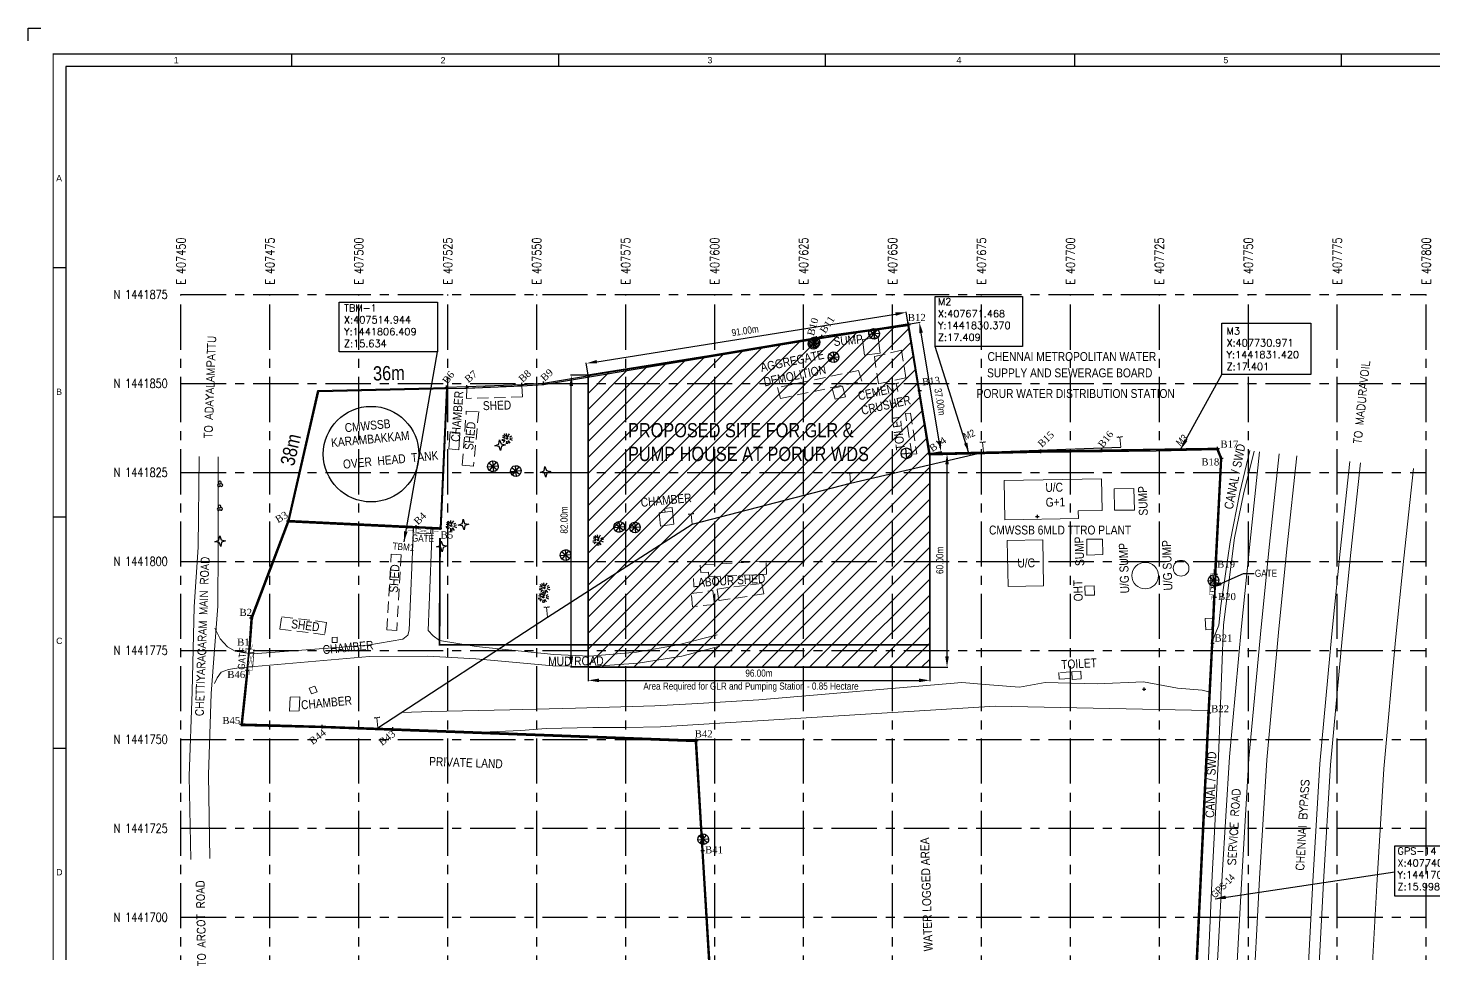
# Model space of a CAD drawing. Header units: metres. Extents: x 407256 to 408319, y 1441515 to 1441935.
# Drawn here: x 407724.7 to 408119.9, y 1441675 to 1441935.1 of the extents above; entities that cross this region are included whole.
import ezdxf
from ezdxf.enums import TextEntityAlignment as Align

# ---------------------------------------------------------------- set-up
doc = ezdxf.new("R2010")
doc.units = ezdxf.units.M
doc.header["$PDMODE"] = 2
doc.header["$PDSIZE"] = 0.5
doc.linetypes.add('CENTERX2', pattern=[101.6, 63.5, -12.7, 12.7, -12.7])
doc.linetypes.add('HIDDEN2', pattern=[4.7625, 3.175, -1.5875])
for name, color, linetype in [('A3-Templete$0$NEW_A1$0$Z_DWGSHT', 7, 'Continuous'), ('A3-Templete$0$NEW_A1$0$Z_TITLE_GRID', 7, 'Continuous'), ('Area', 7, 'Continuous'), ('Bore_Well', 5, 'Continuous'), ('Boundary', 7, 'Continuous'), ('Boundary_number', 6, 'Continuous'), ('Compound', 5, 'Continuous'), ('Ele-Line', 8, 'ZIGZAG'), ('Gate', 31, 'Continuous'), ('Gval', 171, 'Continuous'), ('OHT', 4, 'Continuous'), ('Spot_Elevation', 7, 'Continuous'), ('SUMP', 4, 'Continuous'), ('Text', 7, 'Continuous'), ('Tree1', 104, 'Continuous'), ('Tree2', 104, 'Continuous'), ('Tree3', 104, 'Continuous'), ('Ts-Cord', 1, 'Continuous'), ('Ts-Points', 7, 'Continuous')]:
    doc.layers.add(name, color=color, linetype=linetype)
for name, color, linetype, lineweight in [('Bp', 5, 'Continuous', 25), ('Bs', 230, 'HIDDEN2', 25), ('Drain_top', 5, 'Continuous', 18), ('Elec', 1, 'ELEC', 18), ('Electric-Pole', 1, 'ELEC', 18), ('MUDROAD', 17, 'Continuous', 35), ('RETANING WALL', 42, 'Continuous', 18), ('ROAD', 1, 'Continuous', 13), ('Tree4', 104, 'Continuous', 25), ('Water', 5, 'Continuous', 18)]:
    doc.layers.add(name, color=color, linetype=linetype, lineweight=lineweight)
doc.layers.add('grid', color=7, linetype='Continuous', true_color=0xa6a6a6)
doc.styles.add('A3-Templete$0$NEW_A1$0$ARIAL', font='arial.ttf')
doc.styles.add('Bno', font='romantic.ttf', dxfattribs={"height": 2.5})
doc.styles.add('Gval', font='romant.shx', dxfattribs={"width": 0.8, "height": 2})
doc.styles.add('Notes', font='ARIALN.TTF', dxfattribs={"height": 2})
doc.styles.get("Standard").update_dxf_attribs({"font": 'simplex.shx'})
doc.styles.add('STN', font='ARIALN.TTF', dxfattribs={"height": 1.5})
doc.styles.add('text-1', font='romant.shx', dxfattribs={"height": 2.25})
doc.linetypes.add('ELEC', pattern='A,6.35,-2.54,["E",Standard,S=3.8,R=0,X=0,Y=-1.9],-5.08,25.4', length=39.37)
doc.linetypes.add('ZIGZAG', pattern='A,0.00254,-5.08,[131,ltypeshp.shx,S=5.08,R=0,X=-5.08,Y=0],-10.16,[131,ltypeshp.shx,S=5.08,R=180,X=5.08,Y=0],-5.08', length=20.32254)
doc.dimstyles.new('DIM', dxfattribs={"dimtxt": 2, "dimasz": 3, "dimexe": 0.18, "dimexo": 0.0625, "dimgap": 1, "dimtad": 1, "dimzin": 0, "dimdsep": 46, "dimtxsty": 'Notes', "dimcen": 0.09, "dimclrd": 256, "dimclrt": 256, "dimaunit": 1, "dimadec": 5, "dimazin": 0, "dimtfac": 1, "dimtofl": 0, "dimtmove": 0, "dimatfit": 3, "dimfxl": 1, "dimtolj": 1, "dimtzin": 0, "dimlwd": -1, "dimarcsym": 0})

# ---------------------------------------------------------------- blocks, each defined once
blk = doc.blocks.new('PTR1')
at = {"layer": 'Tree1'}
for p, q in [((-1.5, 0), (1.5, 0)), ((-1.06, 1.06), (1.06, -1.06)), ((-1.06, -1.06), (1.06, 1.06)), ((0, 1.5), (0, -1.5))]:
    blk.add_line(p, q, dxfattribs=at)
blk.add_ellipse((0, 0), major_axis=(1.06, 1.06), ratio=1, start_param=5.49741, end_param=11.780595, dxfattribs=at)
blk = doc.blocks.new('pbh')
at = {"layer": 'Bore_Well'}
for p, q in [((-1.5, 0), (1.5, 0)), ((0, -1.5), (0, 1.5))]:
    blk.add_line(p, q, dxfattribs=at)
blk.add_circle((0, 0), 1.5, dxfattribs=at)
blk = doc.blocks.new('PEP')
at = {"layer": 'Electric-Pole'}
for p, q in [((-0.7, 2.82), (-0.7, 3)), ((-0.31, 2.82), (-0.31, 3)), ((0.31, 2.82), (0.31, 3)), ((0.7, 2.82), (0.7, 3))]:
    blk.add_line(p, q, dxfattribs=at)
at = {"layer": 'Electric-Pole', "linetype": 'Continuous'}
for p, q in [((-0.7, 2.82), (0.7, 2.82)), ((0, 2.82), (0, 0))]:
    blk.add_line(p, q, dxfattribs=at)
blk = doc.blocks.new('PTR2')
at = {"layer": 'Tree2', "linetype": 'Continuous'}
for p, q in [((-1.48, -0.09), (-0.59, 0.03)), ((-1.33, 0.59), (-0.83, 0.4)), ((-0.93, 0.83), (-1.02, 1.08)), ((-0.56, 0.53), (-0.93, 0.83)), ((-0.83, 0.4), (-0.37, 0.25)), ((-0.43, 0.96), (-0.62, 1.36)), ((0, 0.62), (-0.43, 0.96)), ((-0.09, 1.48), (0, 0.65)), ((0.37, 0.77), (0, 0.25)), ((0.49, 0.99), (0.37, 0.77)), ((0.77, 1.3), (0.49, 0.99)), ((0.83, 0.43), (1.39, 0.62)), ((0.83, 0.09), (1.55, 0.09)), ((-1.45, -0.31), (-0.99, -0.43)), ((-0.56, -0.46), (-1.14, -0.96)), ((-0.99, -0.43), (-0.62, -0.49)), ((-0.25, -0.68), (-0.37, -1.45)), ((0.28, -0.62), (-0.03, -1.52)), ((0.31, -0.59), (0.68, -1.36)), ((0.65, -0.15), (1.42, -0.62))]:
    blk.add_line(p, q, dxfattribs=at)
at = {"layer": 'Tree2'}
blk.add_ellipse((0, 0), major_axis=(0.133, 0.133), ratio=1, start_param=5.497787, end_param=11.780972, dxfattribs=at)
blk = doc.blocks.new('PTR3')
at = {"layer": 'Tree3'}
blk.add_lwpolyline([(1.5, 0), (0.32, -0.32), (0, -1.5), (-0.32, -0.32), (-1.5, 0), (-0.32, 0.32), (0, 1.5), (0.32, 0.32)], close=True, dxfattribs=at)
blk = doc.blocks.new('PTR4')
at = {"linetype": 'Continuous'}
blk.add_lwpolyline([(-0.19, 0, 3.392567), (0, -0.34, 3.392567), (0.19, 0, 4.093263)], format="xyb", close=True, dxfattribs=at)
blk.add_circle((0, 0), 0.059, dxfattribs=at)
blk = doc.blocks.new('g')
at = {"layer": 'Gate'}
for p, q in [((1.4, 0.4), (3.6, -0.4)), ((1.4, -0.4), (3.6, 0.4))]:
    blk.add_line(p, q, dxfattribs=at)
for points in [[(0, 0), (0.7, 0)], [(4.3, 0), (5, 0)]]:
    blk.add_lwpolyline(points, dxfattribs=at)
for points in [[(0.7, -0.4), (0.7, 0.4), (1.4, 0.4), (1.4, -0.4)], [(3.6, -0.4), (3.6, 0.4), (4.3, 0.4), (4.3, -0.4)]]:
    blk.add_lwpolyline(points, close=True, dxfattribs=at)
blk = doc.blocks.new('A$C2F9C24A0')
at = {"layer": 'A3-Templete$0$NEW_A1$0$Z_DWGSHT', "lineweight": 30}
blk.add_lwpolyline([(-594, 416.47), (-594, 420), (-590.47, 420)], dxfattribs=at)
at = {"layer": 'A3-Templete$0$NEW_A1$0$Z_DWGSHT', "const_width": 0.323}
blk.add_lwpolyline([(-586.94, 7.29), (-7.06, 7.29), (-7.06, 412.71), (-586.94, 412.71)], close=True, dxfattribs=at)
at = {"layer": 'A3-Templete$0$NEW_A1$0$Z_DWGSHT', "flags": 128}
blk.add_lwpolyline([(-583.41, 10.82), (-10.59, 10.82), (-10.59, 409.18), (-583.41, 409.18)], close=True, dxfattribs=at)
at = {"layer": 'A3-Templete$0$NEW_A1$0$Z_TITLE_GRID'}
for p, q in [((-519.94, 412.71), (-519.94, 409.18)), ((-444.94, 412.71), (-444.94, 409.18)), ((-369.94, 412.71), (-369.94, 409.18)), ((-299.94, 412.71), (-299.94, 409.18)), ((-224.94, 412.71), (-224.94, 409.18)), ((-586.94, 352.71), (-583.41, 352.71)), ((-586.94, 282.71), (-583.41, 282.71)), ((-586.94, 217.71), (-583.41, 217.71))]:
    blk.add_line(p, q, dxfattribs=at)
at = {"layer": 'A3-Templete$0$NEW_A1$0$Z_TITLE_GRID', "style": 'A3-Templete$0$NEW_A1$0$ARIAL'}
for s, p in [('1', (-552.37, 411.01)), ('2', (-477.37, 411.01)), ('3', (-402.37, 411.01)), ('4', (-332.37, 411.01)), ('5', (-257.37, 411.01))]:
    blk.add_text(s, height=1.77, dxfattribs=at).set_placement(p, align=Align.MIDDLE)
for s, p in [('A', (-586.12, 376.95)), ('B', (-586.12, 316.95)), ('C', (-586.12, 246.95)), ('D', (-586.12, 181.95))]:
    blk.add_text(s, height=1.77, dxfattribs=at).set_placement(p)
blk = doc.blocks.new('A$C09743A0B')
at = {"layer": 'Gate', "color": 5}
for points, const_width in [([(-2.03, -0.02), (-2.06, -1.41), (-2.98, -1.39), (-2.96, 0)], 0.1), ([(-2.06, -1.41), (-2.04, -0.02), (2.04, 0.02), (2.01, -1.37)], 0.2), ([(2.04, 0.02), (2.01, -1.37), (2.94, -1.39), (2.96, 0)], 0.1)]:
    blk.add_lwpolyline(points, close=True, dxfattribs=dict(at, const_width=const_width))
at = {"layer": 'Gate', "color": 5, "const_width": 0.1}
for points in [[(2.04, 0.02), (-2.06, -1.41)], [(-2.04, -0.02), (2.02, -1.37)], [(-2.97, -0.69), (-4.34, -0.67)], [(2.95, -0.69), (4.32, -0.72)]]:
    blk.add_lwpolyline(points, dxfattribs=at)
blk = doc.blocks.new('*D29')
at = {"color": 0, "lineweight": -2, "transparency": 16777216}
for p, q in [((407882.16, 1441755.5), (407882.16, 1441751.66)), ((407978.16, 1441755.5), (407978.16, 1441751.66))]:
    blk.add_line(p, q, dxfattribs=at)
at = {"transparency": 16777216}
blk.add_line((407885.16, 1441751.84), (407975.16, 1441751.84), dxfattribs=at)
for points in [[(407885.16, 1441752.34), (407885.16, 1441751.34), (407882.16, 1441751.84)], [(407975.16, 1441752.34), (407975.16, 1441751.34), (407978.16, 1441751.84)]]:
    blk.add_solid(points, dxfattribs=at)
at = {"layer": 'Defpoints', "color": 0, "transparency": 16777216}
for p in [(407882.16, 1441755.56, 0.03), (407978.16, 1441755.56, 0.03), (407978.16, 1441751.84)]:
    blk.add_point(p, dxfattribs=at)
at = {"transparency": 16777216, "insert": (407930.16, 1441753.86), "char_height": 2, "attachment_point": 5, "style": 'Notes'}
blk.add_mtext('\\A1;96.00m', dxfattribs=at)
blk = doc.blocks.new('*D30')
at = {"color": 0, "lineweight": -2, "transparency": 16777216}
for p, q in [((407882.1, 1441837.56), (407877.23, 1441837.56)), ((407882.1, 1441755.56), (407877.23, 1441755.56))]:
    blk.add_line(p, q, dxfattribs=at)
at = {"transparency": 16777216}
blk.add_line((407877.41, 1441758.56), (407877.41, 1441834.56), dxfattribs=at)
for points in [[(407876.91, 1441834.56), (407877.91, 1441834.56), (407877.41, 1441837.56)], [(407876.91, 1441758.56), (407877.91, 1441758.56), (407877.41, 1441755.56)]]:
    blk.add_solid(points, dxfattribs=at)
at = {"layer": 'Defpoints', "color": 0, "transparency": 16777216}
for p in [(407877.41, 1441837.56), (407882.16, 1441837.56, 0.03), (407882.16, 1441755.56, 0.03)]:
    blk.add_point(p, dxfattribs=at)
at = {"transparency": 16777216, "insert": (407875.39, 1441796.9), "char_height": 2, "attachment_point": 5, "rotation": 90, "style": 'Notes'}
blk.add_mtext('\\A1;82.00m', dxfattribs=at)
blk = doc.blocks.new('*D31')
at = {"transparency": 16777216}
blk.add_line((407884.59, 1441841.38), (407968.57, 1441854.77), dxfattribs=at)
at = {"color": 0, "lineweight": -2, "transparency": 16777216}
for p, q in [((407972.06, 1441851.96), (407971.5, 1441855.42)), ((407882.15, 1441837.62), (407881.6, 1441841.08))]:
    blk.add_line(p, q, dxfattribs=at)
at = {"transparency": 16777216}
for points in [[(407968.49, 1441855.27), (407968.65, 1441854.28), (407971.53, 1441855.24)], [(407884.51, 1441841.87), (407884.67, 1441840.88), (407881.63, 1441840.9)]]:
    blk.add_solid(points, dxfattribs=at)
at = {"layer": 'Defpoints', "color": 0, "transparency": 16777216}
for p in [(407971.53, 1441855.24), (407972.07, 1441851.9, 0.03), (407882.16, 1441837.56, 0.03)]:
    blk.add_point(p, dxfattribs=at)
at = {"transparency": 16777216, "insert": (407926.26, 1441850.07), "char_height": 2, "width": 5.5293, "attachment_point": 5, "rotation": 9.0637, "style": 'Notes'}
blk.add_mtext('\\A1;91.00m', dxfattribs=at)
blk = doc.blocks.new('*D32')
at = {"color": 0, "lineweight": -2, "transparency": 16777216}
for p, q in [((407978.22, 1441815.56), (407983.2, 1441815.56)), ((407978.22, 1441755.56), (407983.2, 1441755.56))]:
    blk.add_line(p, q, dxfattribs=at)
at = {"transparency": 16777216}
blk.add_line((407983.02, 1441758.56), (407983.02, 1441812.56), dxfattribs=at)
for points in [[(407982.52, 1441812.56), (407983.52, 1441812.56), (407983.02, 1441815.56)], [(407982.52, 1441758.56), (407983.52, 1441758.56), (407983.02, 1441755.56)]]:
    blk.add_solid(points, dxfattribs=at)
at = {"layer": 'Defpoints', "color": 0, "transparency": 16777216}
for p in [(407978.16, 1441815.56, 0.03), (407983.02, 1441815.56), (407978.16, 1441755.56, 0.03)]:
    blk.add_point(p, dxfattribs=at)
at = {"transparency": 16777216, "insert": (407981, 1441785.56), "char_height": 2, "attachment_point": 5, "rotation": 90, "style": 'Notes'}
blk.add_mtext('\\A1;60.00m', dxfattribs=at)
blk = doc.blocks.new('*D34')
at = {"color": 0, "lineweight": -2, "transparency": 16777216}
for p, q in [((407972.13, 1441851.91), (407975.43, 1441852.46)), ((407978.22, 1441815.57), (407981.53, 1441816.12))]:
    blk.add_line(p, q, dxfattribs=at)
at = {"transparency": 16777216}
blk.add_line((407980.85, 1441819.05), (407975.75, 1441849.48), dxfattribs=at)
for points in [[(407976.24, 1441849.56), (407975.26, 1441849.39), (407975.25, 1441852.43)], [(407981.34, 1441819.13), (407980.36, 1441818.97), (407981.35, 1441816.09)]]:
    blk.add_solid(points, dxfattribs=at)
at = {"layer": 'Defpoints', "color": 0, "transparency": 16777216}
for p in [(407972.07, 1441851.9, 0.03), (407975.25, 1441852.43), (407978.16, 1441815.56, 0.03)]:
    blk.add_point(p, dxfattribs=at)
at = {"transparency": 16777216, "insert": (407981.05, 1441830.12), "char_height": 2, "attachment_point": 5, "rotation": 279.5179, "style": 'Notes'}
blk.add_mtext('\\A1;37.00m', dxfattribs=at)

msp = doc.modelspace()

# ---------------------------------------------------------------- hatches: boundary and pattern name
h = msp.add_hatch()
h.set_pattern_fill('ANSI31', color=3)
h.set_pattern_definition([(45, (626.3855, 6.2834), (-2.24506403, 2.24506403), [])])
h.paths.add_polyline_path([(407972.049, 1441851.953), (407882.143, 1441837.611), (407882.143, 1441755.611), (407978.143, 1441755.611), (407978.143, 1441815.611)])

# ---------------------------------------------------------------- linework, layer by layer
at = {"color": 3, "const_width": 0.5, "elevation": 0.028, "flags": 128}
for points in [[(407882.16, 1441837.558), (407972.066, 1441851.9)], [(407978.16, 1441815.558), (407972.066, 1441851.9)], [(407882.16, 1441755.558), (407882.16, 1441837.558)], [(407978.16, 1441815.558), (407978.16, 1441755.558)], [(407978.16, 1441755.558), (407882.16, 1441755.558)]]:
    msp.add_lwpolyline(points, dxfattribs=at)
at = {"layer": 'Boundary', "color": 6, "const_width": 0.5, "flags": 128}
for points, elevation in [([(407978.16, 1441815.558), (408009.367, 1441816.221), (408026.56, 1441816.467), (408059.066, 1441816.969), (408060.15, 1441814.274), (408058.5, 1441781.646), (408058.232, 1441775.203), (408057.633, 1441762.291), (408056.635, 1441742.743), (408049.244, 1441587.091)], 1.354), ([(407840.52, 1441791.847), (407840.375, 1441761.848), (407978.16, 1441761.848), (407978.16, 1441812.789)], 0.349), ([(407916.385, 1441671.164), (407914.353, 1441704.024), (407912.532, 1441734.974), (407827.297, 1441738.156), (407807.374, 1441738.856), (407784.693, 1441739.502), (407786.314, 1441754.735), (407786.878, 1441760.679), (407787.47, 1441769.43), (407797.824, 1441796.693), (407833.846, 1441794.959), (407840.52, 1441794.615)], 1.354)]:
    msp.add_lwpolyline(points, dxfattribs=dict(at, elevation=elevation))
at = {"layer": 'Boundary_number'}
for p in [(407972.268, 1441851.87, -14.86), (407946.358, 1441848.08, -14.86), (407947.808, 1441848.458, -14.86), (407842.345, 1441834.147, -14.86), (407848.011, 1441834.286, -14.86), (407863.498, 1441834.906, -14.86), (407869.588, 1441835.283, -14.86), (407975.321, 1441833.244, -14.86), (407978.16, 1441815.558, -14.86), (408009.367, 1441816.221, -14.86), (408026.56, 1441816.467, -14.86), (408059.066, 1441816.969, -14.86), (408060.15, 1441814.274, -14.86), (407797.824, 1441796.693, -14.86), (407833.846, 1441794.959, -14.86), (407840.52, 1441794.615, -14.86), (408058.5, 1441781.646, -14.86), (408058.232, 1441775.203, -14.86), (407787.47, 1441769.43, -14.86), (407786.878, 1441760.679, -14.86), (408057.633, 1441762.291, -14.86), (407786.314, 1441754.735, 1.212), (407784.693, 1441739.502, -14.86), (408056.635, 1441742.743, -14.86), (407807.374, 1441738.856, -14.86), (407827.297, 1441738.156, -14.86), (407912.532, 1441734.974, -14.86), (407914.353, 1441704.024, -14.86)]:
    msp.add_point(p, dxfattribs=at)
at = {"layer": 'Bp', "lineweight": 0}
for points in [[(407999.07, 1441808.024, 1.644), (407999.293, 1441796.932, 1.629), (408019.993, 1441797.283, 1.597), (408019.915, 1441799.481, 1.834), (408026.6, 1441799.593, 1.607), (408026.464, 1441808.503, 1.504), (407999.07, 1441808.024, 1.644)], [(407999.957, 1441791.147, 1.629), (408009.968, 1441791.299, 1.576), (408010.145, 1441778.407, 1.62), (408000.183, 1441778.219, 1.486), (407999.957, 1441791.147, 1.629)]]:
    msp.add_polyline3d(points, dxfattribs=at)
at = {"layer": 'Bs', "lineweight": 0}
for points in [[(407970.252, 1441844.573, -0.115), (407962.594, 1441842.867, 0.409), (407963.719, 1441835.133, 0.731), (407971.394, 1441836.843, 0.731)], [(407958.167, 1441838.944, 1.061), (407935.356, 1441834.117, 0.44), (407936.217, 1441831.04, 2.273), (407959.036, 1441835.868, 2.273)], [(407950.724, 1441833.85, 0.891), (407953.657, 1441834.504, 0.97), (407954.517, 1441831.505, 0.717), (407951.582, 1441830.851, 0.717)], [(407974.497, 1441815.531, -0.025), (407973.104, 1441815.362, 0.308), (407971.338, 1441826.781, 0.42), (407972.77, 1441826.954, 0.42)], [(407826.811, 1441787.253, 0.132), (407829.63, 1441787.08, 0.625), (407828.368, 1441765.853, 0.626), (407825.561, 1441766.031, 0.595)], [(407931.009, 1441779.103, 0.766), (407931.519, 1441776.145, 1.011), (407918.905, 1441774.279, 0.63), (407918.37, 1441777.498, 0.852)], [(407808.648, 1441768.14, 0.69), (407808.135, 1441764.659, 0.756), (407795.522, 1441766.256, 0.591), (407796.036, 1441769.738, 0.591)]]:
    msp.add_polyline3d(points, close=True, dxfattribs=at)
for points in [[(407863.513, 1441834.607, 0.464), (407863.676, 1441831.479, 0.174), (407847.964, 1441831.049, 0.427), (407848.021, 1441833.986, 0.571), (407863.513, 1441834.607, 0.464)], [(407847.902, 1441827.524, 0.351), (407851.397, 1441827.371, 0.269), (407849.907, 1441811.997, 0.375), (407846.753, 1441812.303, 0.586), (407847.902, 1441827.524, 0.351)], [(407932.149, 1441785.359, 0.679), (407913.645, 1441784.197, 0.726), (407913.815, 1441782.193, 0.872), (407915.937, 1441782.256, 0.982), (407916.053, 1441780.959, 0.974), (407932.307, 1441781.663, 0.475), (407932.149, 1441785.359, 0.679)], [(407911.107, 1441776.207, 0.712), (407917.161, 1441777.086, 0.843), (407917.618, 1441773.176, 0.793), (407911.5, 1441772.505, 0.763), (407911.107, 1441776.207, 0.712)], [(408018.085, 1441754.224, 0.736), (408014.42, 1441754.008, 0.68), (408014.526, 1441752.204, 0.679), (408018.185, 1441752.387, 0.831), (408018.085, 1441754.224, 0.736)]]:
    msp.add_polyline3d(points, dxfattribs=at)
at = {"layer": 'Compound', "elevation": 1.821}
for points in [[(407797.824, 1441796.693), (407806.207, 1441833.291), (407842.673, 1441834.134)], [(407798.095, 1441796.68), (407806.429, 1441833.017), (407842.632, 1441833.854)]]:
    msp.add_lwpolyline(points, dxfattribs=at)
at = {"layer": 'Compound'}
for points in [[(407837.914, 1441794.407, 0.784), (407840.806, 1441794.305, 0.349), (407842.632, 1441833.854, 0.592), (407848.021, 1441833.986, 0.571), (407863.513, 1441834.607, 0.464), (407869.623, 1441834.985, 0.501), (407946.42, 1441847.786, 0.27), (407947.867, 1441848.163, 0.619), (407972.019, 1441851.533, -0.104), (407975.025, 1441833.196, 0.484), (407977.905, 1441815.253, 0.028), (408009.372, 1441815.921, 1.624), (408026.565, 1441816.167, 1.31), (408041.762, 1441816.374, 1.32), (408058.865, 1441816.665, 1.53), (408059.847, 1441814.224, 1.387), (408058.209, 1441782.15, 1.488), (408058.2, 1441781.651, 1.259), (408058.5, 1441781.646, 1.259), (408058.509, 1441782.139, 1.488), (408060.15, 1441814.274, 1.387), (408059.066, 1441816.969, 1.53), (408041.757, 1441816.674, 1.32), (408026.56, 1441816.467, 1.31), (408009.367, 1441816.221, 1.624), (407978.16, 1441815.558, 0.028), (407975.321, 1441833.244, 0.484), (407972.268, 1441851.87, -0.104), (407947.808, 1441848.458, 0.619), (407946.358, 1441848.08, 0.27), (407869.588, 1441835.283, 0.501), (407863.498, 1441834.906, 0.464), (407848.011, 1441834.286, 0.571), (407842.345, 1441834.147, 0.592), (407840.52, 1441794.615, 0.349), (407837.925, 1441794.707, 0.784)], [(407787.177, 1441760.658, 1.354), (407787.767, 1441769.366, 1.575), (407798.027, 1441796.383, 0.305), (407831.022, 1441794.815, 0.859), (407831.037, 1441795.115, 0.859), (407797.824, 1441796.693, 0.305), (407787.47, 1441769.43, 1.575), (407786.878, 1441760.679, 1.354), (407787.177, 1441760.658, 1.354)], [(407831.821, 1441795.061, 0.828), (407831.806, 1441794.761, 0.828), (407833.831, 1441794.66, -0.015), (407833.846, 1441794.959, -0.015), (407831.821, 1441795.061, 0.828)], [(408057.923, 1441775.678, 1.15), (408057.932, 1441775.207, 1.177), (408057.333, 1441762.306, 0.824), (408056.335, 1441742.758, 0.618), (408048.944, 1441587.105, 1.206), (408049.244, 1441587.091, 1.206), (408056.635, 1441742.743, 0.618), (408057.633, 1441762.291, 0.824), (408058.232, 1441775.203, 1.177), (408058.223, 1441775.684, 1.15), (408057.923, 1441775.678, 1.15)], [(407916.385, 1441671.164, 0.405), (407916.385, 1441671.164, 0.405), (407914.353, 1441704.024, 0.414), (407912.532, 1441734.974, 0.367), (407827.297, 1441738.156, 0.164), (407807.374, 1441738.856, 0.428), (407784.994, 1441739.495, 0.644), (407785.847, 1441747.319, 0.529), (407786.612, 1441754.704, 1.212), (407786.314, 1441754.735, 1.212), (407785.549, 1441747.351, 0.529), (407784.66, 1441739.204, 0.644), (407807.365, 1441738.556, 0.428), (407827.286, 1441737.856, 0.164), (407912.248, 1441734.684, 0.367), (407914.054, 1441704.006, 0.414), (407916.086, 1441671.146, 0.405)]]:
    msp.add_polyline3d(points, dxfattribs=at)
at = {"layer": 'Drain_top', "lineweight": 0}
for points in [[(408052.181, 1441586.222, 1.145), (408054, 1441621.749, 1.144), (408055.847, 1441659.076, 1.266), (408057.559, 1441697.06, 1.073), (408059.283, 1441730.339, 1.127), (408060.686, 1441767.469, 1.049), (408063.784, 1441791.902, 1.089), (408066.344, 1441804.198, 1.077), (408069.32, 1441816.251, 1.005)], [(408068.165, 1441816.396, 1.005), (408065.295, 1441804.617, 1.079), (408062.563, 1441790.788, 1.044), (408059.958, 1441772.738, 1.263), (408059.42, 1441767.321, 0.008)], [(408059.42, 1441767.321, 0.008), (408057.333, 1441762.306, 0.824)]]:
    msp.add_polyline3d(points, dxfattribs=at)
at = {"layer": 'Drain_top', "color": 217, "lineweight": 0, "true_color": 0x93278f}
for points in [[(408056.626, 1441748.591, 0.598), (408054.726, 1441749.077, 0.566), (408047.766, 1441749.62, 0.15), (408038.197, 1441751.39, 0.19), (408025.189, 1441750.864, 0.337), (408010.582, 1441751.227, 0.601), (408003.424, 1441749.886, 0.654), (407994.925, 1441750.617, 0.561), (407987.161, 1441751.279, 0.27), (407930.127, 1441746.399, 0.118), (407913.012, 1441745.335, 0.161), (407900.901, 1441744.717, 0.089), (407878.603, 1441744.005, 0.376), (407860.104, 1441743.596, 0.333), (407838.057, 1441743.126, 0.279), (407829.798, 1441742.783, 0.267)], [(407828.725, 1441738.267, 0.144), (407837.034, 1441737.88, 0.215), (407852.447, 1441737.25, 0.265), (407863.187, 1441737.801, 0.307), (407870.348, 1441738.309, 0.626), (407883.48, 1441738.566, 0.622), (407892.88, 1441738.58, 0.466), (407902.497, 1441738.739, 0.534), (407996.521, 1441744.638, 1.006), (408056.331, 1441743.395, 0.589)]]:
    msp.add_polyline3d(points, dxfattribs=at)
at = {"layer": 'Ele-Line', "ltscale": 0.1, "flags": 128}
msp.add_lwpolyline([(407823.054, 1441738.505), (407870.756, 1441769.564), (407911.364, 1441795.73), (407955.921, 1441807.21), (407993.289, 1441815.923), (408031.832, 1441817.371)], dxfattribs=at)
at = {"layer": 'Gate', "color": 5, "const_width": 0.1, "elevation": 1.354}
for points in [[(408057.857, 1441781.804), (408057.959, 1441783.168)], [(408056.891, 1441776.868), (408058.482, 1441780.834)], [(408057.096, 1441780.935), (408058.277, 1441776.765)], [(408057.516, 1441775.898), (408057.415, 1441774.534)], [(407786.483, 1441755.734), (407788.2, 1441759.647)], [(407786.818, 1441759.792), (407787.866, 1441755.587)], [(407787.606, 1441760.636), (407787.751, 1441761.997)], [(407787.077, 1441754.745), (407786.932, 1441753.384)]]:
    msp.add_lwpolyline(points, dxfattribs=at)
at = {"layer": 'Gate', "color": 5, "elevation": 1.354}
for points, const_width in [([(408058.277, 1441776.765), (408056.891, 1441776.868), (408057.096, 1441780.935), (408058.482, 1441780.832)], 0.2), ([(408057.096, 1441780.935), (408058.482, 1441780.832), (408058.55, 1441781.752), (408057.164, 1441781.855)], 0.1), ([(408056.891, 1441776.87), (408058.277, 1441776.767), (408058.209, 1441775.847), (408056.823, 1441775.95)], 0.1), ([(407787.866, 1441755.587), (407786.483, 1441755.734), (407786.818, 1441759.792), (407788.2, 1441759.645)], 0.2), ([(407786.818, 1441759.792), (407788.2, 1441759.645), (407788.298, 1441760.563), (407786.915, 1441760.71)], 0.1), ([(407786.484, 1441755.736), (407787.866, 1441755.589), (407787.768, 1441754.671), (407786.386, 1441754.818)], 0.1)]:
    msp.add_lwpolyline(points, close=True, dxfattribs=dict(at, const_width=const_width))
at = {"layer": 'grid', "linetype": 'CENTERX2', "ltscale": 0.2, "elevation": -0.095, "flags": 128}
for points in [[(407767.708, 1441860.268), (408117.708, 1441860.268)], [(407767.708, 1441835.268), (408117.708, 1441835.268)], [(407767.708, 1441810.268), (408117.708, 1441810.268)], [(407767.708, 1441785.268), (408117.708, 1441785.268)], [(407767.708, 1441760.268), (408117.708, 1441760.268)], [(407767.708, 1441735.268), (408117.708, 1441735.268)], [(407767.708, 1441710.268), (408117.708, 1441710.268)], [(407767.708, 1441685.268), (408117.708, 1441685.268)]]:
    msp.add_lwpolyline(points, dxfattribs=at)
at = {"layer": 'grid', "linetype": 'CENTERX2', "ltscale": 0.2, "flags": 128}
for points in [[(407767.708, 1441560.268), (407767.708, 1441860.268)], [(407792.708, 1441560.268), (407792.708, 1441860.268)], [(407817.708, 1441560.268), (407817.708, 1441860.268)], [(407842.708, 1441560.268), (407842.708, 1441860.268)], [(407867.708, 1441560.268), (407867.708, 1441860.268)], [(407892.708, 1441560.268), (407892.708, 1441860.268)], [(407917.708, 1441560.268), (407917.708, 1441860.268)], [(407942.708, 1441560.268), (407942.708, 1441860.268)], [(407967.708, 1441560.268), (407967.708, 1441860.268)], [(407992.708, 1441560.268), (407992.708, 1441860.268)], [(408017.708, 1441560.268), (408017.708, 1441860.268)], [(408042.708, 1441560.268), (408042.708, 1441860.268)], [(408067.708, 1441560.268), (408067.708, 1441860.268)], [(408092.708, 1441560.268), (408092.708, 1441860.268)], [(408117.708, 1441560.268), (408117.708, 1441860.268)]]:
    msp.add_lwpolyline(points, dxfattribs=at)
at = {"layer": 'Gval'}
for p, q in [((407767.709, 1441860.268, -14.86), (407767.707, 1441860.268, -14.86)), ((407767.709, 1441835.268, -14.86), (407767.707, 1441835.268, -14.86)), ((407767.709, 1441810.268, -14.86), (407767.707, 1441810.268, -14.86)), ((407767.709, 1441785.268, -14.86), (407767.707, 1441785.268, -14.86)), ((407767.709, 1441760.268, -14.86), (407767.707, 1441760.268, -14.86)), ((407767.709, 1441735.268, -14.86), (407767.707, 1441735.268, -14.86)), ((407767.709, 1441710.268, -14.86), (407767.707, 1441710.268, -14.86)), ((407767.709, 1441685.268, -14.86), (407767.707, 1441685.268, -14.86))]:
    msp.add_line(p, q, dxfattribs=at)
at = {"layer": 'MUDROAD', "color": 244, "lineweight": 0, "true_color": 0x991b1e}
for points in [[(407833.019, 1441794.615, 0.63), (407831.812, 1441765.941, 0.614), (407831.491, 1441764.514, 0.54), (407830.057, 1441763.436, 0.528), (407820.257, 1441761.733, 0.626), (407787.995, 1441759.318, 1.255), (407785.609, 1441759.598, 1.397), (407782.91, 1441760.028, 1.42), (407780.806, 1441761.231, 1.426), (407778.736, 1441763.51, 1.484), (407777.263, 1441766.518, 1.438)], [(407918.383, 1441764.662, 0.598), (407907.482, 1441761.869, 0.53), (407895.701, 1441759.766, 0.601), (407882.64, 1441758.624, 0.592), (407872.501, 1441759.065, 0.593), (407850.689, 1441761.321, 0.522), (407840.375, 1441763.064, 0.512), (407838.601, 1441764.318, 0.539), (407837.2, 1441765.884, 0.564), (407838.328, 1441794.361, 0.609)], [(407777.17, 1441750.983, 1.504), (407777.866, 1441752.566, 1.449), (407778.985, 1441754.187, 1.371), (407781.031, 1441754.905, 1.354), (407783.958, 1441755.405, 1.334), (407788.35, 1441755.753, 1.268), (407820.737, 1441758.505, 0.628), (407837.13, 1441758.659, 0.574), (407850.581, 1441757.861, 0.504), (407872.264, 1441755.944, 0.607), (407882.912, 1441755.707, 0.598), (407896.238, 1441756.677, 0.616), (407908.434, 1441758.599, 0.658), (407919.158, 1441761.454, 0.639)]]:
    msp.add_polyline3d(points, dxfattribs=at)
at = {"layer": 'OHT'}
msp.add_circle((407821.136, 1441815.4, 1.005), 13.428, dxfattribs=at)
at = {"layer": 'RETANING WALL', "lineweight": 0}
for centre, radius in [((408038.717, 1441781.269, 1.537), 3.732), ((408048.795, 1441783.338, 1.529), 2.218)]:
    msp.add_circle(centre, radius, dxfattribs=at)
at = {"layer": 'ROAD', "lineweight": 0}
for points in [[(407770.47, 1441701.473, 1.672), (407770.039, 1441724.965, 1.581), (407770.866, 1441748.715, 1.629), (407771.403, 1441772.526, 1.434), (407772.58, 1441789.285, 1.521), (407772.809, 1441814.757, 1.575)], [(407778.155, 1441814.691, 1.562), (407778.181, 1441789.131, 1.454), (407778.034, 1441772.658, 1.456), (407776.236, 1441748.139, 1.537), (407775.399, 1441725.31, 1.512), (407775.831, 1441701.818, 1.603)], [(408052.974, 1441560.496, 1.283), (408054.162, 1441585.339, 1.284), (408056.1, 1441621.72, 1.227), (408058.247, 1441659.22, 1.213), (408060.35, 1441696.988, 1.167), (408062.39, 1441730.366, 1.11), (408065.77, 1441767.073, 1.104), (408068.209, 1441790.968, 1.065), (408070.82, 1441816.016, 0.987)], [(408076.367, 1441815.445, 1.139), (408073.629, 1441790.149, 1.14), (408071.269, 1441766.789, 1.19), (408067.886, 1441729.863, 1.276), (408065.854, 1441696.434, 1.286), (408063.853, 1441659.211, 1.322), (408061.814, 1441621.295, 1.368), (408059.789, 1441585.213, 1.401), (408058.566, 1441561.349, 1.402)]]:
    msp.add_polyline3d(points, dxfattribs=at)
at = {"layer": 'ROAD'}
for points in [[(408081.338, 1441814.907, 1.139), (408078.602, 1441789.628, 1.14), (408076.246, 1441766.31, 1.19), (408072.873, 1441729.483, 1.276), (408070.845, 1441696.148, 1.286), (408068.846, 1441658.942, 1.322), (408066.806, 1441621.021, 1.368), (408064.781, 1441584.945, 1.401), (408063.56, 1441561.093, 1.402)], [(408114.146, 1441811.357, 1.139), (408111.423, 1441786.194, 1.14), (408109.094, 1441763.146, 1.19), (408105.781, 1441726.976, 1.276), (408103.792, 1441694.261, 1.286), (408101.798, 1441657.17, 1.322), (408099.756, 1441619.21, 1.368), (408097.734, 1441583.176, 1.401), (408096.516, 1441559.405, 1.402)]]:
    msp.add_polyline3d(points, dxfattribs=at)
at = {"layer": 'ROAD', "color": 7}
for points in [[(408096.251, 1441813.294, 1.139), (408093.521, 1441788.067, 1.14), (408091.177, 1441764.872, 1.19), (408087.831, 1441728.343, 1.276), (408085.821, 1441695.291, 1.286), (408083.824, 1441658.137, 1.322), (408081.784, 1441620.198, 1.368), (408079.76, 1441584.141, 1.401), (408078.54, 1441560.325, 1.402)], [(408099.233, 1441812.971, 1.139), (408096.504, 1441787.755, 1.14), (408094.163, 1441764.584, 1.19), (408090.823, 1441728.115, 1.276), (408088.816, 1441695.119, 1.286), (408086.82, 1441657.976, 1.322), (408084.779, 1441620.033, 1.368), (408082.756, 1441583.98, 1.401), (408081.536, 1441560.172, 1.402)]]:
    msp.add_polyline3d(points, dxfattribs=at)
at = {"layer": 'Spot_Elevation'}
for p in [(408008.426, 1441797.89, 1.632), (408008.426, 1441797.89, 1.632), (408038.417, 1441749.356, -0.649), (408038.417, 1441749.356, -0.649)]:
    msp.add_point(p, dxfattribs=at)
at = {"layer": 'SUMP', "lineweight": 0}
for points in [[(407963.666, 1441848.193, 0.387), (407964.245, 1441843.793, 0.364), (407959.863, 1441843.196, 0.516), (407959.284, 1441847.596, 0.516)], [(407846.126, 1441821.393, 0.4), (407843.331, 1441821.659, 0.462), (407842.99, 1441816.9, 0.369), (407845.786, 1441816.634, 0.369)], [(407810.205, 1441763.913, 0.614), (407811.622, 1441763.944, 0.623), (407811.641, 1441762.513, 0.589), (407810.224, 1441762.481, 0.589)], [(407805.962, 1441748.599, 0.202), (407805.323, 1441750.204, 0.088), (407803.768, 1441749.642, 0.024), (407804.408, 1441748.033, 0.024)], [(407801.12, 1441747.169, 0.188), (407800.941, 1441743.277, -0.08), (407798.208, 1441743.233, 0.064), (407798.388, 1441747.135, 0.064)]]:
    msp.add_polyline3d(points, close=True, dxfattribs=at)
for points in [[(408030.13, 1441799.628, 1.643), (408035.745, 1441799.685, 1.624), (408035.544, 1441805.745, 1.476), (408030.022, 1441805.658, 1.4), (408030.13, 1441799.628, 1.643)], [(407903.627, 1441800.151, 0.413), (407905.741, 1441800.382, 0.645), (407905.856, 1441799.348, 0.383), (407906.213, 1441795.71, 0.419), (407902.44, 1441795.194, 0.626), (407902.069, 1441798.957, 0.289), (407903.75, 1441799.131, 0.369), (407903.627, 1441800.151, 0.413)], [(407903.75, 1441799.131, 0.369), (407905.856, 1441799.348, 0.383)], [(408022.273, 1441791.53, 1.601), (408026.698, 1441791.559, 1.486), (408026.815, 1441787.16, 1.477), (408022.326, 1441787.026, 1.615), (408022.273, 1441791.53, 1.601)], [(408021.791, 1441778.279, 1.59), (408024.397, 1441778.36, 1.61), (408024.463, 1441775.786, 1.579), (408021.839, 1441775.768, 1.561), (408021.791, 1441778.279, 1.59)], [(408057.616, 1441769.318, 1.072), (408055.584, 1441769.257, 1.095), (408055.776, 1441766.032, 1.152), (408057.45, 1441766.151, 1.089), (408057.616, 1441769.318, 1.072)], [(408018.185, 1441752.387, 0.831), (408018.189, 1441752.048, 0.823), (408020.749, 1441752.265, 0.955), (408020.585, 1441754.383, 0.814), (408018.085, 1441754.224, 0.736), (408018.189, 1441752.048, 0.823)]]:
    msp.add_polyline3d(points, dxfattribs=at)
at = {"layer": 'Ts-Cord'}
for points, elevation in [([(407812.176, 1441858.064), (407839.807, 1441858.064), (407839.807, 1441844.174), (407812.176, 1441844.174)], 0.774), ([(407979.696, 1441859.729), (408004.211, 1441859.729), (408004.211, 1441845.68), (407979.696, 1441845.68)], -14.86), ([(408060.275, 1441852.242), (408085.228, 1441852.242), (408085.228, 1441837.734), (408060.275, 1441837.734)], -14.86), ([(408108.872, 1441705.358), (408133.473, 1441705.358), (408133.473, 1441691.186), (408108.872, 1441691.186)], -14.86)]:
    msp.add_lwpolyline(points, close=True, dxfattribs=dict(at, elevation=elevation))

# ---------------------------------------------------------------- block references
msp.add_blockref('A$C2F9C24A0', (408318.745, 1441515.101))
at = {"xscale": 0.1570998409055621, "yscale": 0.1570998409055621, "zscale": 0.1570998409055621, "rotation": 356.0653528121177}
msp.add_blockref('g', (407831.022, 1441794.815, 0.859), dxfattribs=at)
at = {"rotation": 357.2448959584312}
msp.add_blockref('A$C09743A0B', (407835.872, 1441794.533, -0.015), dxfattribs=at)
at = {"layer": 'Elec', "lineweight": 0, "rotation": 5.443734022145959}
for p in [(407993.289, 1441815.923, 0.394), (408031.832, 1441817.371, 0.306), (407955.921, 1441807.21, 0.466), (407911.364, 1441795.73, 0.246), (407870.756, 1441769.564, 0.311), (407823.054, 1441738.505, 0.444)]:
    msp.add_blockref('PEP', p, dxfattribs=at)
at = {"layer": 'Tree1', "lineweight": 0, "rotation": 5.443734022145959}
for p in [(407962.509, 1441849.227, 0.174), (407945.483, 1441846.407, 0.393), (407945.767, 1441846.793, 0.418), (407951.127, 1441842.635, 0.44), (407855.392, 1441811.986, 0.213), (407861.818, 1441810.658, 0.066), (407890.905, 1441794.954, 0.954), (407895.276, 1441794.812, 0.509), (407875.801, 1441787.051, 0.726), (408057.909, 1441779.955, 1.212), (407914.503, 1441707.217, 0.298)]:
    msp.add_blockref('PTR1', p, dxfattribs=at)
at = {"layer": 'Tree2', "lineweight": 0, "rotation": 5.443734022145959}
for p in [(407859.339, 1441819.77, 0.116), (407843.647, 1441795.273, 0.48), (407884.91, 1441791.239, 0.28), (407869.871, 1441777.78, 0.202), (407869.576, 1441775.187, 0.449)]:
    msp.add_blockref('PTR2', p, dxfattribs=at)
at = {"layer": 'Tree3', "lineweight": 0, "rotation": 5.443734022145959}
for p in [(407857.413, 1441817.917, 0.144), (407870.157, 1441810.425, 0.117), (407847.139, 1441795.596, 0.155), (407778.726, 1441790.933, 1.513), (407841.004, 1441789.479, 0.175)]:
    msp.add_blockref('PTR3', p, dxfattribs=at)
at = {"layer": 'Tree4', "lineweight": 0, "rotation": 5.443734022145959}
for p in [(407778.692, 1441806.996, 1.53), (407778.597, 1441800.289, 1.506)]:
    msp.add_blockref('PTR4', p, dxfattribs=at)
at = {"layer": 'Water', "lineweight": 0, "rotation": 5.443734022145959}
msp.add_blockref('pbh', (407971.602, 1441815.631, 0.379), dxfattribs=at)
msp.add_blockref('pbh', (407971.602, 1441815.631, 0.379), dxfattribs=at)

# ---------------------------------------------------------------- texts
at = {"style": 'text-1'}
for s, rotation, p in [('TO ADAYALAMPATTU', 87.8458, (407776.447, 1441819.846, -98.362)), ('TO MADURAVOIL', 84.12636, (408099.449, 1441818.227, -98.362)), ('CHETTIYARAGARAM MAIN ROAD', 87.8458, (407773.977, 1441741.747, -98.362)), ('CHENNAI BYPASS', 86.51997, (408083.272, 1441698.329, -98.362)), ('SERVICE ROAD', 86.51997, (408064.148, 1441699.832, -98.362)), ('TO ARCOT ROAD', 91.05247, (407774.683, 1441671.576, -98.362))]:
    msp.add_text(s, height=2.25, rotation=rotation, dxfattribs=at).set_placement(p)
at = {"layer": 'Area', "color": 6, "style": 'Notes'}
msp.add_text('Area Required for GLR and Pumping Station - 0.85 Hectare', height=2, dxfattribs=at).set_placement((407897.668, 1441749.231, -152.22))
at = {"layer": 'Boundary_number', "style": 'Bno'}
for s, p in [('B12', (407971.996, 1441852.81, -14.86)), ('B17', (408059.853, 1441817.231, -14.86)), ('B18', (408054.499, 1441812.218, 1.44)), ('B5', (407840.678, 1441791.697)), ('B19', (408058.923, 1441783.501, -14.86)), ('B20', (408059.177, 1441774.39, -14.86)), ('B2', (407784.148, 1441769.943, -31.074)), ('B1', (407783.49, 1441761.59, -31.074)), ('B21', (408058.185, 1441762.747, -14.86)), ('B46', (407780.723, 1441752.501, 1.212)), ('B22', (408057.247, 1441742.866, -14.86)), ('B45', (407779.328, 1441739.562, -14.86)), ('B42', (407912.094, 1441735.821, -14.86)), ('B41', (407915.006, 1441703.226, -14.86))]:
    msp.add_text(s, height=2, dxfattribs=at).set_placement(p)
for s, rotation, p in [('B10', 74.81594, (407945.582, 1441848.505, -14.86)), ('B11', 56.74968, (407948.805, 1441849.148, -14.86)), ('B6', 52.49448, (407842.575, 1441834.929, -14.86)), ('B7', 40.31988, (407848.492, 1441835.317, -14.86)), ('B8', 42.46246, (407863.718, 1441835.415, -14.86)), ('B9', 43.01699, (407869.908, 1441835.712, -14.86)), ('B13', 5.76408, (407976.107, 1441834.696, -14.86)), ('B14', 34.87387, (407978.88, 1441815.914, -14.86)), ('B15', 44.19247, (408009.673, 1441817.139, -14.86)), ('B16', 51.58658, (408026.832, 1441817.01, -14.86)), ('B3', 30.95455, (407794.985, 1441795.957, -31.541)), ('B4', 44.99705, (407834.34, 1441795.37, -14.86)), ('B44', 38.61602, (407804.724, 1441733.638, -14.86)), ('B43', 36.97606, (407824.192, 1441733.371, -14.86))]:
    msp.add_text(s, height=2, rotation=rotation, dxfattribs=at).set_placement(p)
at = {"layer": 'Gval', "style": 'Gval', "width": 0.8}
for s, p in [('E 407450', (407767.708, 1441869.643, -14.86)), ('E 407475', (407792.708, 1441869.643, -14.86)), ('E 407500', (407817.708, 1441869.643, -14.86)), ('E 407525', (407842.708, 1441869.643, -14.86)), ('E 407550', (407867.708, 1441869.643, -14.86)), ('E 407575', (407892.708, 1441869.643, -14.86)), ('E 407600', (407917.708, 1441869.643, -14.86)), ('E 407625', (407942.708, 1441869.643, -14.86)), ('E 407650', (407967.708, 1441869.643, -14.86)), ('E 407675', (407992.708, 1441869.643, -14.86)), ('E 407700', (408017.708, 1441869.643, -14.86)), ('E 407725', (408042.708, 1441869.643, -14.86)), ('E 407750', (408067.708, 1441869.643, -14.86)), ('E 407775', (408092.708, 1441869.643, -14.86)), ('E 407800', (408117.708, 1441869.643, -14.86))]:
    msp.add_text(s, height=2.5, rotation=90, dxfattribs=at).set_placement(p, align=Align.MIDDLE_CENTER)
for s, p in [('N 1441875', (407756.38, 1441860.268, -14.86)), ('N 1441850', (407756.38, 1441835.268, -14.86)), ('N 1441825', (407756.38, 1441810.268, -14.86)), ('N 1441800', (407756.38, 1441785.268, -14.86)), ('N 1441775', (407756.38, 1441760.268, -14.86)), ('N 1441750', (407756.38, 1441735.268, -14.86)), ('N 1441725', (407756.38, 1441710.268, -14.86)), ('N 1441700', (407756.38, 1441685.268, -14.86))]:
    msp.add_text(s, height=2.5, dxfattribs=at).set_placement(p, align=Align.MIDDLE_CENTER)
at = {"layer": 'Text', "lineweight": 0, "style": 'Notes'}
for s, p in [('CHENNAI METROPOLITAN WATER', (407994.414, 1441841.578, -98.362)), ('SUPPLY AND SEWERAGE BOARD', (407994.266, 1441836.983, -98.362)), ('CMWSSB 6MLD TTRO PLANT', (407994.815, 1441792.832, -98.362))]:
    msp.add_text(s, height=2.5, dxfattribs=at).set_placement(p)
at = {"layer": 'Text', "lineweight": 0, "attachment_point": 1, "style": 'Notes'}
for s, insert, char_height, width, rotation in [('{\\C0;SUMP}', (407950.996, 1441848.246, -98.362), 2.5, 4.63959, 5.44373), ('{\\C0;AGGREGATE DEMOLITION}', (407930.373, 1441840.933, 0.38), 2.5, 4.63959, 11.94762), ('{\\C0;36m}', (407821.64, 1441840.067, 1.849), 4, 14.8913, 1.32466), ('{\\C0;CEMENT CRUSHER}', (407957.752, 1441832.928, -98.393), 2.5, 14.48535, 12.56068), ('{\\C0;CHAMBER}', (407843.584, 1441818.974, -98.362), 2.5, 15.42613, 85.9004), ('{\\C0;SHED}', (407852.524, 1441830.252, -98.362), 2.5, 4.63959, 1.56957), ('{\\C0;CMWSSB}', (407813.628, 1441824.034, -98.362), 2.5, 14.25625, 5.44373), ('{\\C0;SHED}', (407847.309, 1441816.707, -98.362), 2.5, 4.63959, 84.46707), ('{\\C0;TOILET}', (407968.744, 1441816.362, -98.362), 2.5, 4.63959, 97.69056), ('{\\C0;38m}', (407795.56, 1441812.752, 1.849), 4, 14.8913, 77.08176), ('{\\C0;KARAMBAKKAM}', (407809.779, 1441819.845, -98.362), 2.5, 22.93388, 5.44373), ('{\\C0;OVER  HEAD  TANK}', (407813.14, 1441813.784, -83.597), 2.5, 26.05083, 5.44373), ('{\\C0;CANAL / SWD}', (408060.858, 1441800.218, -98.362), 2.5, 18.71419, 78.82397), ('{\\C0;U/C\\PG+1}', (408010.645, 1441807.288, -98.362), 2.5, 4.63959, 1.00179), ('{\\C0;CHAMBER}', (407896.809, 1441803.072, -98.362), 2.5, 16.46495, 5.44373), ('{\\C0;SUMP}', (408036.957, 1441798.099, -98.362), 2.5, 4.63959, 91.89818), ('{\\C0;GATE}', (407832.634, 1441792.851, -82.148), 2, 8.02219, 358.35666), ('{\\C0;SUMP}', (408019.085, 1441783.931, -98.362), 2.5, 4.63959, 91.89818), ('{\\C0;U/G SUMP}', (408043.883, 1441777.046, -98.362), 2.5, 15.38546, 91.89818), ('{\\C0;U/G SUMP}', (408031.735, 1441776.245, -98.362), 2.5, 15.38546, 91.89818), ('{\\C0;SHED}', (407826.191, 1441776.574, -98.362), 2.5, 4.63959, 86.59762), ('{\\C0;U/C}', (408002.768, 1441786.043, -98.362), 2.5, 4.63959, 1.08068), ('{\\C0;OHT}', (408018.682, 1441774.009, -98.362), 2.5, 4.63959, 91.89818), ('{\\C0;SHED}', (407798.882, 1441769.013, -98.362), 2.5, 4.63959, 352.77762), ('{\\C0;GATE}', (407783.637, 1441754.939, -82.148), 2, 8.02219, 85.29223), ('{\\C0;CHAMBER}', (407807.424, 1441761.675, -98.362), 2.5, 14.62399, 5.44373), ('{\\C0;MUD ROAD}', (407870.911, 1441758.453, -98.267), 2.5, 16.63862, 0.5379), ('{\\C0;TOILET}', (408015.039, 1441757.53, -98.362), 2.5, 4.63959, 3.02297), ('{\\C0;CHAMBER}', (407801.351, 1441746.152, -98.362), 2.5, 15.12102, 5.44373), ('{\\C0;CANAL / SWD}', (408055.604, 1441713.27, -98.362), 2.5, 19.50578, 88.11647), ('{\\C0;PRIVATE LAND}', (407837.51, 1441730.344, -98.362), 2.5, 35.35271, 357.98707), ('{\\C0;WATER LOGGED AREA}', (407976.501, 1441675.673), 2.5, 33.18452, 91.89818)]:
    msp.add_mtext(s, dxfattribs=dict(at, insert=insert, char_height=char_height, width=width, rotation=rotation))
for s, insert, char_height, width in [('{\\C0;PORUR WATER DISTRIBUTION STATION}', (407991.342, 1441833.685, 0.38), 2.5, 58.83824), ('{\\C0;PROPOSED SITE FOR GLR & PUMP HOUSE AT PORUR WDS}', (407893.357, 1441824.13, 0.095), 4, 67.7109), ('{\\C0;GATE}', (408069.539, 1441782.942, -14.86), 2, 8.02219)]:
    msp.add_mtext(s, dxfattribs=dict(at, insert=insert, char_height=char_height, width=width))
at = {"layer": 'Text', "insert": (407911.374, 1441780.486, -98.362), "char_height": 2.5, "width": 27.3302, "attachment_point": 1, "rotation": 3.59241, "style": 'Notes'}
msp.add_mtext('{\\C0;LABOUR SHED}', dxfattribs=at)
at = {"layer": 'Ts-Cord', "char_height": 2, "width": 40, "attachment_point": 1, "style": 'text-1'}
for s, insert in [('M2\\PX:407671.468^JY:1441830.370^JZ:17.409', (407980.473, 1441859.231, 2.549)), ('TBM-1\\PX:407514.944^JY:1441806.409^JZ:15.634', (407813.536, 1441857.486, 16.408)), ('M3\\PX:407730.971^JY:1441831.420^JZ:17.401', (408061.565, 1441851.017, 2.541)), ('GPS-14\\PX:407740.656^JY:1441705.212^JZ:15.998', (408109.615, 1441704.883, 1.138))]:
    msp.add_mtext(s, dxfattribs=dict(at, insert=insert))
at = {"layer": 'Ts-Points', "color": 1, "style": 'STN'}
for s, rotation, p in [('M2', 23.53453, (407988.191, 1441819.373, 2.549)), ('M3', 44.90163, (408048.57, 1441817.484, -14.86)), ('TBM1', 355.56629, (407827.135, 1441788.611, 1.182)), ('GPS-14', 44.90163, (408058.364, 1441690.48, 1.138))]:
    msp.add_text(s, height=2, rotation=rotation, dxfattribs=at).set_placement(p)

# ---------------------------------------------------------------- dimensions: what is measured, and where the dimension line sits
for p1, p2, distance, text, picture, middle in [((407882.16, 1441837.558, 0.028), (407972.066, 1441851.9, 0.028), 3.387, '91.00m', '*D31', (407926.261, 1441850.07)), ((407978.16, 1441755.558, 0.028), (407978.16, 1441815.558, 0.028), -4.859, '60.00m', '*D32', (407980.998, 1441785.558)), ((407882.16, 1441755.558, 0.028), (407978.16, 1441755.558, 0.028), -3.721, '96.00m', '*D29', (407930.16, 1441753.858))]:
    dim = msp.add_aligned_dim(p1=p1, p2=p2, distance=distance, text=text, dimstyle='DIM')
    dim.commit()
    dim.dimension.update_dxf_attribs({"geometry": picture, "text_midpoint": middle})
for base, p1, p2, angle, text, picture, middle in [((407975.254, 1441852.435), (407978.16, 1441815.558, 0.028), (407972.066, 1441851.9, 0.028), 99.51793, '37.00m', '*D34', (407979.052, 1441829.785)), ((407877.409, 1441837.558), (407882.16, 1441755.558, 0.028), (407882.16, 1441837.558, 0.028), 90, '82.00m', '*D30', (407877.409, 1441796.899))]:
    dim = msp.add_linear_dim(base=base, p1=p1, p2=p2, angle=angle, text=text, dimstyle='DIM')
    dim.commit()
    dim.dimension.update_dxf_attribs({"geometry": picture, "text_midpoint": middle, "dimtype": 161})

# ---------------------------------------------------------------- leaders
at = {"layer": 'Ts-Cord'}
for points in [[(407830.392, 1441790.734, 0.774), (407839.807, 1441844.174, 0.774)], [(407989.176, 1441815.638, 2.549), (407979.696, 1441845.68, 2.549)], [(408048.679, 1441816.688, 2.541), (408060.275, 1441837.734, 2.541)], [(408058.364, 1441690.48, 1.138), (408108.872, 1441698.006, 1.138)]]:
    msp.add_leader(points, dimstyle='DIM', override={"dimgap": 0.09, "dimtad": 0}, dxfattribs=at)
msp.add_leader([(408057.279, 1441777.835, 1.354), (408066.345, 1441781.889, 1.354), (408069.309, 1441781.889, 1.354)], dimstyle='DIM', dxfattribs=at)

doc.saveas('drawing.dxf')
